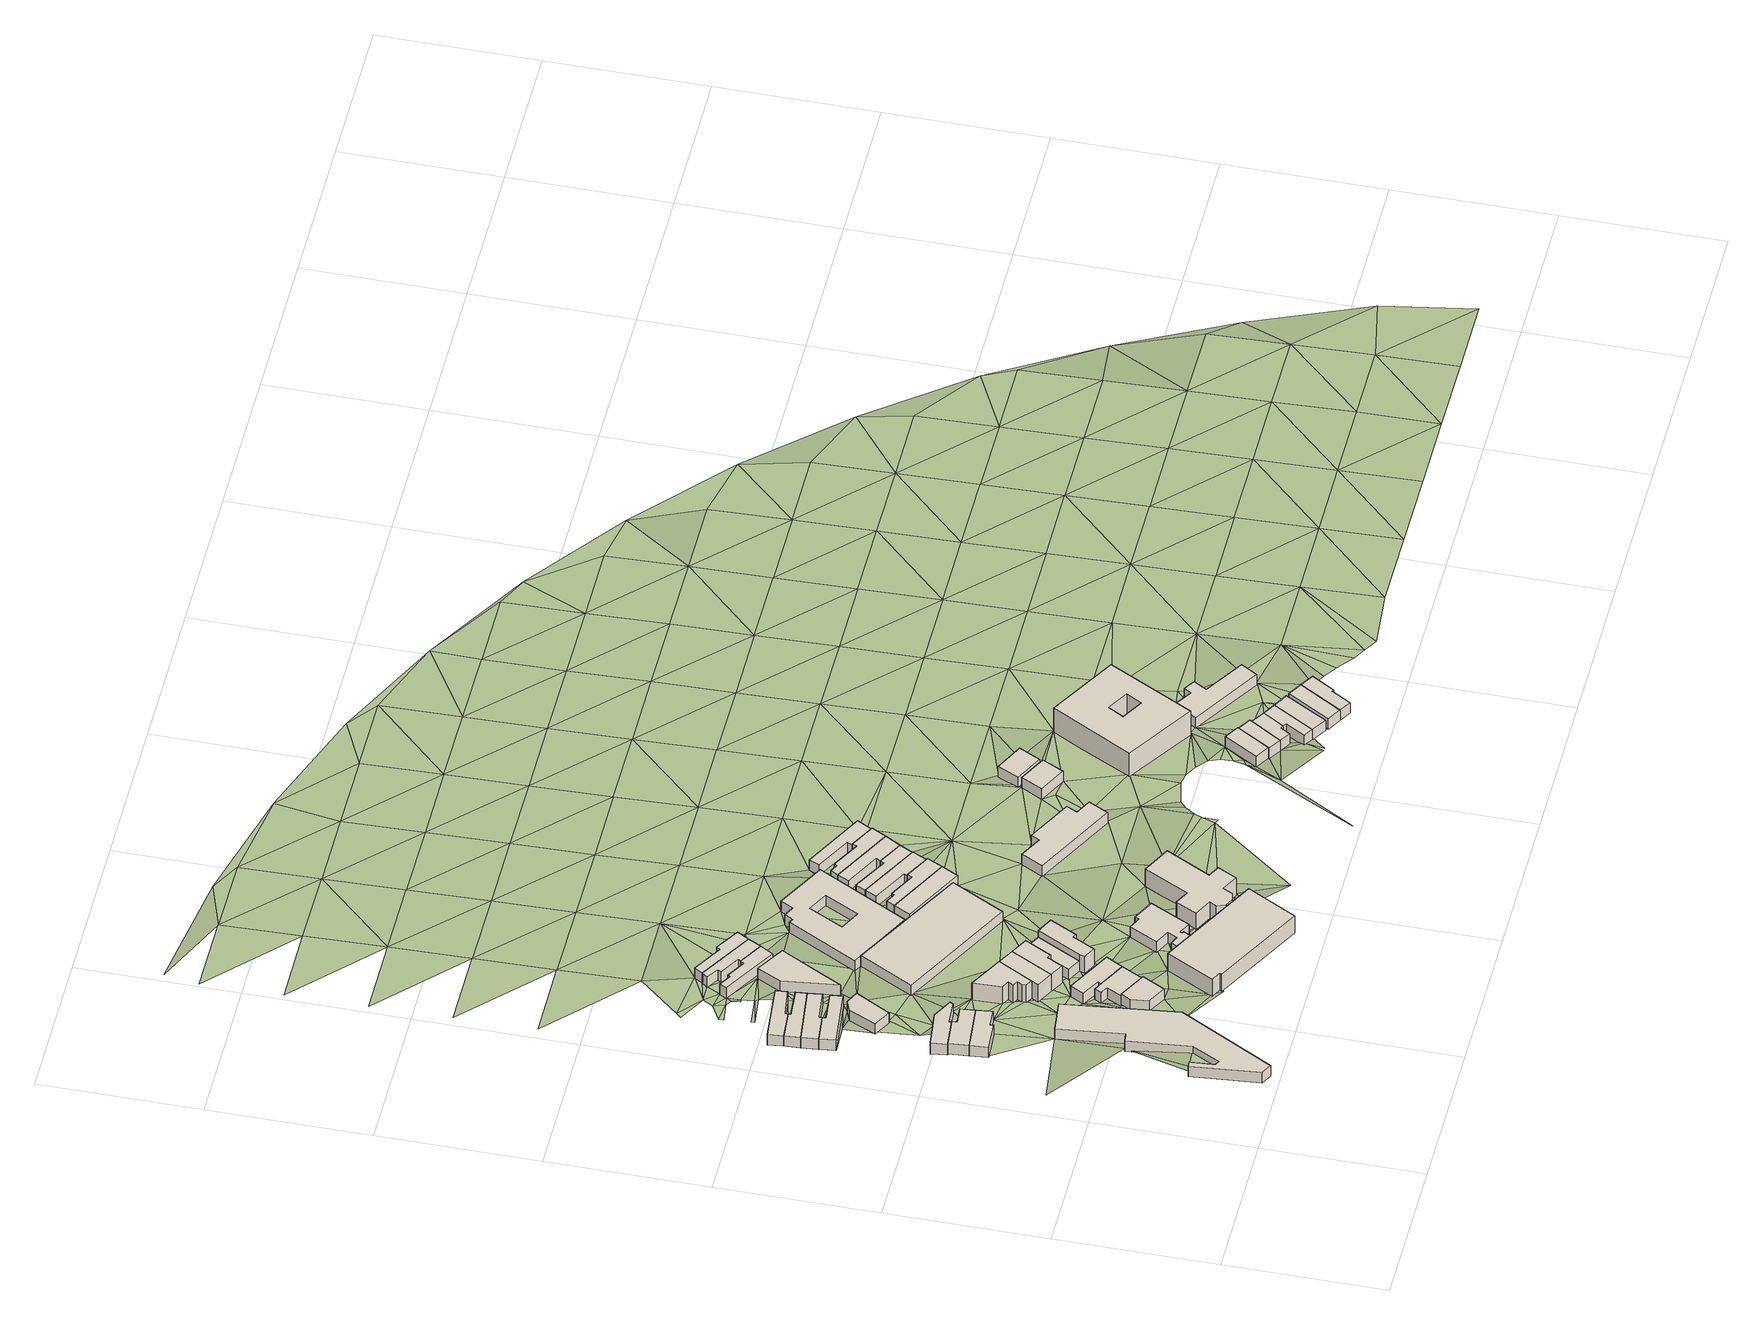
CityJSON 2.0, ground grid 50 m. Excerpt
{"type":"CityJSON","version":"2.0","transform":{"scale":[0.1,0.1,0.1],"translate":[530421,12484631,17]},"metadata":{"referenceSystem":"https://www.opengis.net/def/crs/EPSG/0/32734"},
"CityObjects":{
"building1":{"type":"Building","attributes":{"address":"Durham Avenue Cape Town","building":"retail","building:levels":"1","building_height":4.1,"plus_code":"4FRW3F86+V5J","ground_height":20.53,"roof_height":24.63},"geometry":[{"type":"Solid","lod":"1","boundaries":[[[[0,1,2,3]],[[1,4,5,2]],[[4,6,7,5]],[[6,8,9,7]],[[8,10,11,9]],[[10,12,13,11]],[[12,14,15,13]],[[14,16,17,15]],[[16,18,19,17]],[[18,20,21,19]],[[20,22,23,21]],[[22,0,3,23]],[[3,2,5,7,9,11,13,15,17,19,21,23]],[[22,20,18,16,14,12,10,8,6,4,1,0]]]]}]},
"building2":{"type":"Building","attributes":{"address":"89 Durham Avenue Salt River Cape Town","building":"house","building:levels":"1","building_height":4.1,"plus_code":"4FRW3F96+343","ground_height":19.37,"roof_height":23.47},"geometry":[{"type":"Solid","lod":"1","boundaries":[[[[24,25,26,27]],[[25,28,29,26]],[[28,30,31,29]],[[30,32,33,31]],[[32,34,35,33]],[[34,24,27,35]],[[27,26,29,31,33,35]],[[34,32,30,28,25,24]]]]}]},
"building3":{"type":"Building","attributes":{"address":"87 Durham Avenue Salt River Cape Town","building":"house","building:levels":"1","building_height":4.1,"plus_code":"4FRW3F96+34F","ground_height":19.37,"roof_height":23.47},"geometry":[{"type":"Solid","lod":"1","boundaries":[[[[25,24,27,26]],[[24,36,37,27]],[[36,38,39,37]],[[38,40,41,39]],[[40,42,43,41]],[[42,25,26,43]],[[26,27,37,39,41,43]],[[42,40,38,36,24,25]]]]}]},
"building4":{"type":"Building","attributes":{"address":"85 Durham Avenue Salt River Cape Town","building":"house","building:levels":"1","building_height":4.1,"plus_code":"4FRW3F96+443","ground_height":19.05,"roof_height":23.15},"geometry":[{"type":"Solid","lod":"1","boundaries":[[[[44,45,46,47]],[[45,48,49,46]],[[48,50,51,49]],[[50,52,53,51]],[[52,54,55,53]],[[54,56,57,55]],[[56,58,59,57]],[[58,44,47,59]],[[47,46,49,51,53,55,57,59]],[[58,56,54,52,50,48,45,44]]]]}]},
"building5":{"type":"Building","attributes":{"address":"Salt River Cape Town","building":"house","building:levels":"1","building_height":4.1,"plus_code":"4FRW3F96+647","ground_height":17.66,"roof_height":21.76},"geometry":[{"type":"Solid","lod":"1","boundaries":[[[[60,61,62,63]],[[61,64,65,62]],[[64,66,67,65]],[[66,68,69,67]],[[68,70,71,69]],[[70,60,63,71]],[[63,62,65,67,69,71]],[[70,68,66,64,61,60]]]]}]},
"building6":{"type":"Building","attributes":{"address":"Salt River Cape Town","building":"house","building:levels":"1","building_height":4.1,"plus_code":"4FRW3F96+64J","ground_height":17.66,"roof_height":21.76},"geometry":[{"type":"Solid","lod":"1","boundaries":[[[[72,60,63,73]],[[60,70,71,63]],[[70,74,75,71]],[[74,76,77,75]],[[76,78,79,77]],[[78,72,73,79]],[[73,63,71,75,77,79]],[[78,76,74,70,60,72]]]]}]},
"building7":{"type":"Building","attributes":{"address":"82 Coleridge Road Salt River Cape Town","building":"house","building:levels":"1","building_height":4.1,"plus_code":"4FRW3F86+W63","ground_height":21.43,"roof_height":25.53},"geometry":[{"type":"Solid","lod":"1","boundaries":[[[[80,81,82,83]],[[81,84,85,82]],[[84,86,87,85]],[[86,88,89,87]],[[88,80,83,89]],[[83,82,85,87,89]],[[88,86,84,81,80]]]]}]},
"building8":{"type":"Building","attributes":{"address":"65 Durham Avenue Salt River Cape Town","building":"house","building:levels":"1","building_height":4.1,"plus_code":"4FRW3F96+742","ground_height":17.66,"roof_height":21.76},"geometry":[{"type":"Solid","lod":"1","boundaries":[[[[90,72,73,91]],[[72,78,79,73]],[[78,92,93,79]],[[92,94,95,93]],[[94,96,97,95]],[[96,90,91,97]],[[91,73,79,93,95,97]],[[96,94,92,78,72,90]]]]}]},
"building9":{"type":"Building","attributes":{"building":"yes","building:levels":"1","building_height":4.1,"plus_code":"4FRW3F96+54P","ground_height":18.24,"roof_height":22.34},"geometry":[{"type":"Solid","lod":"1","boundaries":[[[[98,99,100,101]],[[99,102,103,100]],[[102,104,105,103]],[[104,106,107,105]],[[106,98,101,107]],[[101,100,103,105,107]],[[106,104,102,99,98]]]]}]},
"building10":{"type":"Building","attributes":{"address":"63 Durham Avenue Salt River Cape Town","building":"house","building:levels":"1","building_height":4.1,"plus_code":"4FRW3F96+74C","ground_height":17.66,"roof_height":21.76},"geometry":[{"type":"Solid","lod":"1","boundaries":[[[[108,90,91,109]],[[90,96,97,91]],[[96,110,111,97]],[[110,112,113,111]],[[112,114,115,113]],[[114,108,109,115]],[[109,91,97,111,113,115]],[[114,112,110,96,90,108]]]]}]},
"building11":{"type":"Building","attributes":{"address":"80 Coleridge Road Salt River Cape Town","building":"house","building:levels":"1","building_height":4.1,"plus_code":"4FRW3F86+W6G","ground_height":20.61,"roof_height":24.71},"geometry":[{"type":"Solid","lod":"1","boundaries":[[[[116,117,118,119]],[[117,120,121,118]],[[120,122,123,121]],[[122,124,125,123]],[[124,126,127,125]],[[126,128,129,127]],[[128,116,119,129]],[[119,118,121,123,125,127,129]],[[128,126,124,122,120,117,116]]]]}]},
"building12":{"type":"Building","attributes":{"address":"78 Coleridge Road Salt River Cape Town","building":"house","building:levels":"1","building_height":4.1,"plus_code":"4FRW3F86+X65","ground_height":20.61,"roof_height":24.71},"geometry":[{"type":"Solid","lod":"1","boundaries":[[[[117,130,131,118]],[[130,132,133,131]],[[132,134,135,133]],[[134,136,137,135]],[[136,120,121,137]],[[120,117,118,121]],[[118,131,133,135,137,121]],[[120,136,134,132,130,117]]]]}]},
"building13":{"type":"Building","attributes":{"address":"1 Swift Street Salt River Cape Town","building":"house","building:levels":"2","building_height":6.9,"plus_code":"4FRW3F96+362","ground_height":19.73,"roof_height":26.63},"geometry":[{"type":"Solid","lod":"1","boundaries":[[[[138,139,140,141]],[[139,142,143,140]],[[142,144,145,143]],[[144,146,147,145]],[[146,148,149,147]],[[148,150,151,149]],[[150,152,153,151]],[[152,154,155,153]],[[154,138,141,155]],[[141,140,143,145,147,149,151,153,155]],[[154,152,150,148,146,144,142,139,138]]]]}]},
"building14":{"type":"Building","attributes":{"address":"3 Swift Street Salt River Cape Town","building":"house","building:levels":"2","building_height":6.9,"plus_code":"4FRW3F96+26P","ground_height":19.73,"roof_height":26.63},"geometry":[{"type":"Solid","lod":"1","boundaries":[[[[156,138,141,157]],[[138,154,155,141]],[[154,158,159,155]],[[158,160,161,159]],[[160,156,157,161]],[[157,141,155,159,161]],[[160,158,154,138,156]]]]}]},
"building15":{"type":"Building","attributes":{"address":"5 Swift Street Salt River Cape Town","building":"house","building:levels":"2","building_height":6.9,"plus_code":"4FRW3F96+27C","ground_height":19.73,"roof_height":26.63},"geometry":[{"type":"Solid","lod":"1","boundaries":[[[[162,156,157,163]],[[156,160,161,157]],[[160,164,165,161]],[[164,166,167,165]],[[166,168,169,167]],[[168,162,163,169]],[[163,157,161,165,167,169]],[[168,166,164,160,156,162]]]]}]},
"building16":{"type":"Building","attributes":{"address":"86 Cecil Road Salt River Cape Town","building":"industrial","building:levels":"2","building_height":6.9,"plus_code":"4FRW3F86+R8G","ground_height":21.35,"roof_height":28.25},"geometry":[{"type":"Solid","lod":"1","boundaries":[[[[170,171,172,173]],[[171,174,175,172]],[[174,176,177,175]],[[176,178,179,177]],[[178,180,181,179]],[[180,170,173,181]],[[173,172,175,177,179,181]],[[180,178,176,174,171,170]]]]}]},
"building17":{"type":"Building","attributes":{"address":"7 Swift Street Salt River Cape Town","building":"house","building:levels":"1","building_height":4.1,"plus_code":"4FRW3F96+278","ground_height":19.73,"roof_height":23.83},"geometry":[{"type":"Solid","lod":"1","boundaries":[[[[182,162,183,184]],[[162,168,185,183]],[[168,186,187,185]],[[186,188,189,187]],[[188,190,191,189]],[[190,182,184,191]],[[184,183,185,187,189,191]],[[190,188,186,168,162,182]]]]}]},
"building18":{"type":"Building","attributes":{"address":"80 Burns Road Salt River Cape Town","building":"house","building:levels":"1","building_height":4.1,"plus_code":"4FRW3F96+65W","ground_height":17.53,"roof_height":21.63},"geometry":[{"type":"Solid","lod":"1","boundaries":[[[[192,193,194,195]],[[193,196,197,194]],[[196,198,199,197]],[[198,192,195,199]],[[195,194,197,199]],[[198,196,193,192]]]]}]},
"building19":{"type":"Building","attributes":{"address":"78 Burns Road Salt River Cape Town","building":"house","building:levels":"1","building_height":4.1,"plus_code":"4FRW3F96+859","ground_height":17.44,"roof_height":21.54},"geometry":[{"type":"Solid","lod":"1","boundaries":[[[[200,201,202,203]],[[201,204,205,202]],[[204,206,207,205]],[[206,208,209,207]],[[208,210,211,209]],[[210,212,213,211]],[[212,214,215,213]],[[214,200,203,215]],[[203,202,205,207,209,211,213,215]],[[214,212,210,208,206,204,201,200]]]]}]},
"building20":{"type":"Building","attributes":{"address":"9 Swift Street Salt River Cape Town","building":"house","building:levels":"2","building_height":6.9,"plus_code":"4FRW3F96+275","ground_height":19.45,"roof_height":26.35},"geometry":[{"type":"Solid","lod":"1","boundaries":[[[[216,217,218,219]],[[217,220,221,218]],[[220,222,223,221]],[[222,224,225,223]],[[224,226,227,225]],[[226,228,229,227]],[[228,216,219,229]],[[219,218,221,223,225,227,229]],[[228,226,224,222,220,217,216]]]]}]},
"building21":{"type":"Building","attributes":{"address":"76 Burns Road Salt River Cape Town","building":"house","building:levels":"1","building_height":4.1,"plus_code":"4FRW3F96+85Q","ground_height":17.44,"roof_height":21.54},"geometry":[{"type":"Solid","lod":"1","boundaries":[[[[214,230,231,215]],[[230,232,233,231]],[[232,234,235,233]],[[234,236,237,235]],[[236,238,239,237]],[[238,240,241,239]],[[240,200,203,241]],[[200,214,215,203]],[[215,231,233,235,237,239,241,203]],[[200,240,238,236,234,232,230,214]]]]}]},
"building22":{"type":"Building","attributes":{"address":"63 Coleridge Road Salt River Cape Town","building":"house","building:levels":"1","residential":"clergy_house","building_height":4.1,"plus_code":"4FRW3F86+V8X","ground_height":20.44,"roof_height":24.54},"geometry":[{"type":"Solid","lod":"1","boundaries":[[[[242,243,244,245]],[[243,246,247,244]],[[246,248,249,247]],[[248,250,251,249]],[[250,252,253,251]],[[252,254,255,253]],[[254,256,257,255]],[[256,258,259,257]],[[258,260,261,259]],[[260,262,263,261]],[[262,264,265,263]],[[264,266,267,265]],[[266,268,269,267]],[[268,242,245,269]],[[245,244,247,249,251,253,255,257,259,261,263,265,267,269]],[[268,266,264,262,260,258,256,254,252,250,248,246,243,242]]]]}]},
"building23":{"type":"Building","attributes":{"address":"74 Burns Road Salt River Cape Town","building":"house","building:levels":"1","building_height":4.1,"plus_code":"4FRW3F96+86V","ground_height":17.44,"roof_height":21.54},"geometry":[{"type":"Solid","lod":"1","boundaries":[[[[230,270,271,231]],[[270,272,273,271]],[[272,274,275,273]],[[274,276,277,275]],[[276,232,233,277]],[[232,230,231,233]],[[231,271,273,275,277,233]],[[232,276,274,272,270,230]]]]}]},
"building24":{"type":"Building","attributes":{"address":"4 Swift Street Salt River Cape Town","building":"retail","building:levels":"1","building_height":4.1,"plus_code":"4FRW3F96+47P","ground_height":18.24,"roof_height":22.34},"geometry":[{"type":"Solid","lod":"1","boundaries":[[[[278,279,280,281]],[[279,282,283,280]],[[282,284,285,283]],[[284,278,281,285]],[[281,280,283,285]],[[284,282,279,278]]]]}]},
"building25":{"type":"Building","attributes":{"address":"City Mission 73 Burns Road Salt River Cape Town","building":"yes","building:levels":"1","amenity":"social_facility","social_facility":"outreach","operator":"City Mission","building_height":4.1,"plus_code":"4FRW3F96+67V","ground_height":17.44,"roof_height":21.54},"geometry":[{"type":"Solid","lod":"1","boundaries":[[[[286,287,288,289]],[[287,290,291,288]],[[290,292,293,291]],[[292,294,295,293]],[[294,296,297,295]],[[296,298,299,297]],[[298,300,301,299]],[[300,286,289,301]],[[302,303,304,305]],[[303,306,307,304]],[[306,308,309,307]],[[308,302,305,309]],[[289,288,291,293,295,297,299,301],[305,304,307,309]],[[300,298,296,294,292,290,287,286],[308,306,303,302]]]]}]},
"building26":{"type":"Building","attributes":{"address":"St. Francis Catholic Church Coleridge Road Salt River","building":"church","building:levels":"2","amenity":"place_of_worship","building_height":6.9,"plus_code":"4FRW3F86+VCM","ground_height":19.84,"roof_height":26.74},"geometry":[{"type":"Solid","lod":"1","boundaries":[[[[310,311,312,313]],[[311,314,315,312]],[[314,316,317,315]],[[316,318,319,317]],[[318,320,321,319]],[[320,322,323,321]],[[322,324,325,323]],[[324,326,327,325]],[[326,328,329,327]],[[328,330,331,329]],[[330,332,333,331]],[[332,334,335,333]],[[334,336,337,335]],[[336,310,313,337]],[[313,312,315,317,319,321,323,325,327,329,331,333,335,337]],[[336,334,332,330,328,326,324,322,320,318,316,314,311,310]]]]}]},
"building27":{"type":"Building","attributes":{"address":"74 Coleridge Road Salt River Cape Town","building":"house","building:levels":"1","building_height":4.1,"plus_code":"4FRW3F96+592","ground_height":18.84,"roof_height":22.94},"geometry":[{"type":"Solid","lod":"1","boundaries":[[[[338,339,340,341]],[[339,342,343,340]],[[342,344,345,343]],[[344,338,341,345]],[[341,340,343,345]],[[344,342,339,338]]]]}]},
"building28":{"type":"Building","attributes":{"address":"72 Coleridge Road Salt River Cape Town","building":"house","building:levels":"1","building_height":4.1,"plus_code":"4FRW3F96+598","ground_height":18.84,"roof_height":22.94},"geometry":[{"type":"Solid","lod":"1","boundaries":[[[[346,347,348,349]],[[347,350,351,348]],[[350,352,353,351]],[[352,354,355,353]],[[354,339,340,355]],[[339,338,341,340]],[[338,356,357,341]],[[356,346,349,357]],[[349,348,351,353,355,340,341,357]],[[356,338,339,354,352,350,347,346]]]]}]},
"building29":{"type":"Building","attributes":{"address":"70 Coleridge Road Salt River Cape Town","building":"house","building:levels":"1","building_height":4.1,"plus_code":"4FRW3F96+59W","ground_height":18.11,"roof_height":22.21},"geometry":[{"type":"Solid","lod":"1","boundaries":[[[[358,359,360,361]],[[359,362,363,360]],[[362,364,365,363]],[[364,366,367,365]],[[366,368,369,367]],[[368,358,361,369]],[[361,360,363,365,367,369]],[[368,366,364,362,359,358]]]]}]},
"building30":{"type":"Building","attributes":{"address":"68 Coleridge Road Salt River Cape Town","building":"house","building:levels":"1","building_height":4.1,"plus_code":"4FRW3F96+6C2","ground_height":17.85,"roof_height":21.95},"geometry":[{"type":"Solid","lod":"1","boundaries":[[[[370,371,372,373]],[[371,374,375,372]],[[374,376,377,375]],[[376,378,379,377]],[[378,380,381,379]],[[380,370,373,381]],[[373,372,375,377,379,381]],[[380,378,376,374,371,370]]]]}]},
"building31":{"type":"Building","attributes":{"address":"66 Coleridge Road Salt River Cape Town","building":"house","building:levels":"1","building_height":4.1,"plus_code":"4FRW3F96+6CC","ground_height":17.85,"roof_height":21.95},"geometry":[{"type":"Solid","lod":"1","boundaries":[[[[382,383,384,385]],[[383,386,387,384]],[[386,388,389,387]],[[388,370,373,389]],[[370,380,381,373]],[[380,382,385,381]],[[385,384,387,389,373,381]],[[380,370,388,386,383,382]]]]}]},
"building32":{"type":"Building","attributes":{"address":"64 Coleridge Road Salt River Cape Town","building":"house","building:levels":"1","building_height":4.1,"plus_code":"4FRW3F96+6CM","ground_height":17.85,"roof_height":21.95},"geometry":[{"type":"Solid","lod":"1","boundaries":[[[[390,391,392,393]],[[391,394,395,392]],[[394,396,397,395]],[[396,398,399,397]],[[398,383,384,399]],[[383,382,385,384]],[[382,400,401,385]],[[400,390,393,401]],[[393,392,395,397,399,384,385,401]],[[400,382,383,398,396,394,391,390]]]]}]},
"building33":{"type":"Building","attributes":{"building":"school","building:levels":"1","building_height":4.1,"plus_code":"4FRW3F96+2FQ","ground_height":18.79,"roof_height":22.89},"geometry":[{"type":"Solid","lod":"1","boundaries":[[[[402,403,404,405]],[[403,406,407,404]],[[406,408,409,407]],[[408,410,411,409]],[[410,412,413,411]],[[412,414,415,413]],[[414,416,417,415]],[[416,402,405,417]],[[405,404,407,409,411,413,415,417]],[[416,414,412,410,408,406,403,402]]]]}]},
"building34":{"type":"Building","attributes":{"address":"62 Coleridge Road Salt River Cape Town","building":"house","building:levels":"1","building_height":4.1,"plus_code":"4FRW3F96+7C7","ground_height":17.27,"roof_height":21.37},"geometry":[{"type":"Solid","lod":"1","boundaries":[[[[418,419,420,421]],[[419,422,423,420]],[[422,424,425,423]],[[424,426,427,425]],[[426,428,429,427]],[[428,418,421,429]],[[421,420,423,425,427,429]],[[428,426,424,422,419,418]]]]}]},
"building35":{"type":"Building","attributes":{"building":"school","building:levels":"1","building_height":4.1,"plus_code":"4FRW3F96+3HH","ground_height":18.79,"roof_height":22.89},"geometry":[{"type":"Solid","lod":"1","boundaries":[[[[430,431,432,433]],[[431,434,435,432]],[[434,436,437,435]],[[436,430,433,437]],[[433,432,435,437]],[[436,434,431,430]]]]}]},
"building36":{"type":"Building","attributes":{"building":"school","building:levels":"1","building_height":4.1,"plus_code":"4FRW3F96+3JR","ground_height":17.69,"roof_height":21.79},"geometry":[{"type":"Solid","lod":"1","boundaries":[[[[438,439,440,441]],[[439,442,443,440]],[[442,444,445,443]],[[444,438,441,445]],[[441,440,443,445]],[[444,442,439,438]]]]}]},
"building37":{"type":"Building","attributes":{"address":"Swift Street Salt River Cape Town","building":"house","building:levels":"1","building_height":4.1,"plus_code":"4FRW3F86+VMH","ground_height":19.76,"roof_height":23.86},"geometry":[{"type":"Solid","lod":"1","boundaries":[[[[446,447,448,449]],[[447,450,451,448]],[[450,452,453,451]],[[452,446,449,453]],[[449,448,451,453]],[[452,450,447,446]]]]}]},
"building38":{"type":"Building","attributes":{"address":"Swift Street Salt River Cape Town","building":"house","building:levels":"1","building_height":4.1,"plus_code":"4FRW3F86+VP2","ground_height":19.4,"roof_height":23.5},"geometry":[{"type":"Solid","lod":"1","boundaries":[[[[454,455,456,457]],[[455,458,459,456]],[[458,460,461,459]],[[460,462,463,461]],[[462,454,457,463]],[[457,456,459,461,463]],[[462,460,458,455,454]]]]}]},
"building39":{"type":"Building","attributes":{"address":"Swift Street Salt River Cape Town","building":"house","building:levels":"1","building_height":4.1,"plus_code":"4FRW3F86+VP4","ground_height":19.4,"roof_height":23.5},"geometry":[{"type":"Solid","lod":"1","boundaries":[[[[464,460,461,465]],[[460,458,459,461]],[[458,466,467,459]],[[466,468,469,467]],[[468,470,471,469]],[[470,464,465,471]],[[465,461,459,467,469,471]],[[470,468,466,458,460,464]]]]}]},
"building40":{"type":"Building","attributes":{"address":"Swift Street Salt River Cape Town","building":"house","building:levels":"1","building_height":4.1,"plus_code":"4FRW3F86+RPG","ground_height":19.4,"roof_height":23.5},"geometry":[{"type":"Solid","lod":"1","boundaries":[[[[472,464,465,473]],[[464,470,471,465]],[[470,474,475,471]],[[474,476,477,475]],[[476,478,479,477]],[[478,472,473,479]],[[473,465,471,475,477,479]],[[478,476,474,470,464,472]]]]}]},
"building41":{"type":"Building","attributes":{"address":"Swift Street Salt River Cape Town","building":"house","building:levels":"1","building_height":4.1,"plus_code":"4FRW3F86+RQC","ground_height":19.4,"roof_height":23.5},"geometry":[{"type":"Solid","lod":"1","boundaries":[[[[472,478,479,473]],[[478,480,481,479]],[[480,482,483,481]],[[482,472,473,483]],[[473,479,481,483]],[[482,480,478,472]]]]}]},
"building42":{"type":"Building","attributes":{"address":"Swift Studio 97 Cecil Road Salt River 7925 Cape Town","building":"apartments","building:levels":"3","building:flats":"2","building_height":9.7,"plus_code":"4FRW3F96+2M3","ground_height":18.01,"roof_height":27.71},"geometry":[{"type":"Solid","lod":"1","boundaries":[[[[484,485,486,487]],[[485,488,489,486]],[[488,490,491,489]],[[490,484,487,491]],[[492,493,494,495]],[[493,496,497,494]],[[496,498,499,497]],[[498,492,495,499]],[[487,486,489,491],[495,494,497,499]],[[490,488,485,484],[498,496,493,492]]]]}]},
"building43":{"type":"Building","attributes":{"address":"Swift Street Salt River Cape Town","building":"house","building:levels":"1","building_height":4.1,"plus_code":"4FRW3F86+RQ8","ground_height":19.4,"roof_height":23.5},"geometry":[{"type":"Solid","lod":"1","boundaries":[[[[500,501,502,503]],[[501,504,505,502]],[[504,506,507,505]],[[506,500,503,507]],[[503,502,505,507]],[[506,504,501,500]]]]}]},
"building44":{"type":"Building","attributes":{"address":"Swift Street Salt River Cape Town","building":"house","building:levels":"1","building_height":4.1,"plus_code":"4FRW3F86+RR6","ground_height":19.4,"roof_height":23.5},"geometry":[{"type":"Solid","lod":"1","boundaries":[[[[508,500,503,509]],[[500,506,507,503]],[[506,510,511,507]],[[510,512,513,511]],[[512,514,515,513]],[[514,508,509,515]],[[509,503,507,511,513,515]],[[514,512,510,506,500,508]]]]}]},
"building45":{"type":"Building","attributes":{"building":"school","building:levels":"1","building_height":4.1,"plus_code":"4FRW3F86+WQ8","ground_height":18.69,"roof_height":22.79},"geometry":[{"type":"Solid","lod":"1","boundaries":[[[[516,517,518,519]],[[517,520,521,518]],[[520,522,523,521]],[[522,524,525,523]],[[524,526,527,525]],[[526,528,529,527]],[[528,530,531,529]],[[530,516,519,531]],[[519,518,521,523,525,527,529,531]],[[530,528,526,524,522,520,517,516]]]]}]},
"terrain1":{"type":"TINRelief","geometry":[{"type":"CompositeSurface","lod":"1","boundaries":[[[532,533,534]],[[532,535,533]],[[533,536,537]],[[536,533,535]],[[538,536,1]],[[539,1,536]],[[1,540,541]],[[542,540,1]],[[543,540,542]],[[542,1,0]],[[544,545,54]],[[84,81,546]],[[547,548,549]],[[546,81,0]],[[547,549,550]],[[84,546,86]],[[544,551,552]],[[553,554,552]],[[54,555,544]],[[86,546,556]],[[556,546,557]],[[558,550,549]],[[553,559,554]],[[551,544,555]],[[134,0,81]],[[61,559,560]],[[81,80,124]],[[542,0,561]],[[542,562,563]],[[124,134,81]],[[563,564,549]],[[132,0,134]],[[126,124,80]],[[557,565,556]],[[562,542,566]],[[553,102,559]],[[542,561,566]],[[122,134,124]],[[561,0,567]],[[558,549,564]],[[567,0,132]],[[86,556,568]],[[556,565,569]],[[564,563,562]],[[570,571,572]],[[572,573,570]],[[564,574,558]],[[134,122,136]],[[54,574,575]],[[575,555,54]],[[555,576,551]],[[88,86,568]],[[559,102,560]],[[561,577,566]],[[567,154,561]],[[566,578,562]],[[120,136,122]],[[148,566,577]],[[579,580,581]],[[582,583,581]],[[584,567,132]],[[568,556,171]],[[573,572,585]],[[564,575,574]],[[586,587,588]],[[575,576,555]],[[576,560,102]],[[589,590,591]],[[171,88,568]],[[592,584,132]],[[581,580,582]],[[132,593,592]],[[594,591,590]],[[132,595,593]],[[588,587,596]],[[597,560,576]],[[572,560,597]],[[88,171,117]],[[598,599,600]],[[597,585,572]],[[130,595,132]],[[601,585,597]],[[575,564,602]],[[601,603,580]],[[594,590,604]],[[603,582,580]],[[605,606,607]],[[606,604,590]],[[603,608,582]],[[601,597,603]],[[602,564,138]],[[592,593,609]],[[610,593,595]],[[605,604,606]],[[608,603,596]],[[594,611,599]],[[594,604,611]],[[612,592,613]],[[610,595,614]],[[614,595,130]],[[609,613,592]],[[575,278,576]],[[597,576,615]],[[616,117,171]],[[617,600,599]],[[196,588,596]],[[196,605,588]],[[130,618,614]],[[130,117,616]],[[604,605,196]],[[599,611,619]],[[596,603,196]],[[620,171,621]],[[156,602,138]],[[622,621,171]],[[620,616,171]],[[599,619,623]],[[611,624,625]],[[278,615,576]],[[600,617,626]],[[627,619,611]],[[627,611,625]],[[617,599,623]],[[602,156,162]],[[250,618,130]],[[628,629,626]],[[627,630,619]],[[212,604,196]],[[615,631,597]],[[618,632,633]],[[616,250,130]],[[627,625,634]],[[620,635,616]],[[620,636,635]],[[575,602,637]],[[625,638,634]],[[618,250,632]],[[639,627,634]],[[170,622,171]],[[640,641,642]],[[622,643,641]],[[212,196,631]],[[641,643,642]],[[643,622,644]],[[162,637,602]],[[645,628,646]],[[647,644,622]],[[274,272,617]],[[615,278,648]],[[649,643,644]],[[631,214,212]],[[250,650,632]],[[622,651,647]],[[637,162,182]],[[228,632,650]],[[248,246,250]],[[615,296,631]],[[622,170,651]],[[649,644,652]],[[653,643,649]],[[654,626,617]],[[246,650,250]],[[182,228,637]],[[644,647,655]],[[296,214,631]],[[649,652,653]],[[628,626,654]],[[648,278,342]],[[654,617,272]],[[646,656,657]],[[650,246,653]],[[214,296,230]],[[170,658,651]],[[650,659,228]],[[170,660,658]],[[653,652,661]],[[230,662,270]],[[637,228,659]],[[662,230,296]],[[342,278,663]],[[272,270,654]],[[664,660,170]],[[660,664,665]],[[342,339,648]],[[653,310,650]],[[628,666,646]],[[292,662,296]],[[296,667,292]],[[668,669,670]],[[654,270,662]],[[661,310,653]],[[656,671,672]],[[664,170,673]],[[354,648,339]],[[354,362,648]],[[287,662,292]],[[628,654,666]],[[659,650,674]],[[637,659,344]],[[664,673,675]],[[362,359,648]],[[668,670,676]],[[292,290,287]],[[354,352,350]],[[354,350,362]],[[650,310,677]],[[656,646,678]],[[637,344,663]],[[675,679,680]],[[344,342,663]],[[671,681,682]],[[359,683,648]],[[677,674,650]],[[662,684,654]],[[684,662,287]],[[350,685,362]],[[679,686,680]],[[646,666,678]],[[350,347,346]],[[659,687,344]],[[350,346,685]],[[687,659,674]],[[310,686,677]],[[359,688,683]],[[673,689,675]],[[688,690,683]],[[690,688,691]],[[671,656,692]],[[666,654,693]],[[689,679,675]],[[287,683,684]],[[694,695,681]],[[683,690,696]],[[697,656,678]],[[698,691,688]],[[683,696,699]],[[679,689,686]],[[654,684,693]],[[690,691,700]],[[683,699,701]],[[701,699,702]],[[338,344,703]],[[681,671,692]],[[701,704,683]],[[656,697,692]],[[703,344,687]],[[704,424,683]],[[684,683,424]],[[705,674,677]],[[356,338,703]],[[666,706,678]],[[707,704,701]],[[686,708,677]],[[687,709,710]],[[711,356,703]],[[701,391,390]],[[706,666,693]],[[687,710,703]],[[390,707,701]],[[712,686,689]],[[380,711,703]],[[713,686,712]],[[697,678,714]],[[380,703,382]],[[686,713,708]],[[715,684,424]],[[716,694,681]],[[681,692,716]],[[677,708,705]],[[684,715,693]],[[689,717,712]],[[714,678,706]],[[382,703,718]],[[718,400,382]],[[424,719,715]],[[703,710,431]],[[697,720,692]],[[400,718,719]],[[710,402,434]],[[414,402,416]],[[708,713,721]],[[705,708,414]],[[706,693,722]],[[720,697,714]],[[723,708,721]],[[431,710,434]],[[402,414,724]],[[715,722,693]],[[725,726,727]],[[703,728,718]],[[716,692,729]],[[708,723,730]],[[724,434,402]],[[414,708,731]],[[732,703,431]],[[706,733,714]],[[719,718,728]],[[716,734,694]],[[414,436,724]],[[720,729,692]],[[730,731,708]],[[434,724,436]],[[731,436,414]],[[733,706,722]],[[728,703,732]],[[735,715,719]],[[725,452,726]],[[736,731,730]],[[725,446,452]],[[732,431,737]],[[720,714,738]],[[431,430,737]],[[716,729,734]],[[737,739,732]],[[446,725,740]],[[726,452,741]],[[742,740,725]],[[735,722,715]],[[738,714,733]],[[743,726,741]],[[735,719,728]],[[430,744,737]],[[741,452,450]],[[741,450,743]],[[745,731,736]],[[746,743,450]],[[747,746,450]],[[736,748,745]],[[720,749,729]],[[740,742,750]],[[436,731,751]],[[748,747,745]],[[751,430,436]],[[740,750,752]],[[750,753,754]],[[749,720,738]],[[450,745,747]],[[732,739,755]],[[430,751,744]],[[474,752,750]],[[733,722,756]],[[470,757,752]],[[752,474,470]],[[722,735,758]],[[744,751,444]],[[444,755,739]],[[450,447,759]],[[732,760,728]],[[761,734,729]],[[745,450,759]],[[447,462,759]],[[738,733,756]],[[464,462,762]],[[749,761,729]],[[722,758,756]],[[763,501,764]],[[765,766,767]],[[751,755,444]],[[760,732,755]],[[745,759,528]],[[768,462,464]],[[768,759,462]],[[735,728,769]],[[764,501,482]],[[766,770,767]],[[768,464,472]],[[738,771,749]],[[472,482,768]],[[758,735,769]],[[482,501,768]],[[528,490,745]],[[771,738,756]],[[769,728,760]],[[768,772,759]],[[761,773,734]],[[526,524,528]],[[768,501,772]],[[524,774,528]],[[500,772,501]],[[775,755,751]],[[774,490,528]],[[772,500,776]],[[761,749,777]],[[758,778,756]],[[774,524,522]],[[779,751,490]],[[771,780,749]],[[522,520,781]],[[755,775,760]],[[778,758,769]],[[775,751,779]],[[749,780,777]],[[776,782,772]],[[783,771,756]],[[784,782,776]],[[777,773,761]],[[781,772,782]],[[785,774,522]],[[782,784,786]],[[769,760,787]],[[778,783,756]],[[490,774,785]],[[785,522,781]],[[782,786,788]],[[787,760,775]],[[788,789,782]],[[790,780,771]],[[490,791,779]],[[769,792,778]],[[782,785,781]],[[771,783,790]],[[779,791,775]],[[792,769,787]],[[785,791,490]],[[777,780,793]],[[793,773,777]],[[783,778,794]],[[789,795,796]],[[780,790,797]],[[782,789,796]],[[787,775,798]],[[794,778,792]],[[796,785,782]],[[797,793,780]],[[775,791,798]],[[790,783,799]],[[796,795,800]],[[792,787,801]],[[799,783,794]],[[798,801,787]],[[802,791,785]],[[797,790,803]],[[785,796,804]],[[805,794,792]],[[803,790,799]],[[791,802,798]],[[805,792,801]],[[785,804,802]],[[806,793,797]],[[807,796,800]],[[803,806,797]],[[799,794,808]],[[801,798,809]],[[794,805,810]],[[807,804,796]],[[802,809,798]],[[800,811,807]],[[803,799,808]],[[793,806,812]],[[794,810,808]],[[812,806,803]],[[805,801,813]],[[814,802,804]],[[809,815,801]],[[814,804,807]],[[810,805,813]],[[803,816,812]],[[808,816,803]],[[813,801,815]],[[809,802,817]],[[802,814,818]],[[819,807,811]],[[810,820,808]],[[815,809,817]],[[820,810,813]],[[802,818,817]],[[811,821,819]],[[816,822,812]],[[816,808,822]],[[814,807,823]],[[824,808,820]],[[813,815,825]],[[818,814,823]],[[822,808,824]],[[817,826,815]],[[807,819,823]],[[820,813,825]],[[825,815,826]],[[818,827,817]],[[828,819,821]],[[827,818,823]],[[824,820,829]],[[829,822,824]],[[826,817,830]],[[825,831,820]],[[830,817,827]],[[820,831,829]],[[832,823,819]],[[833,819,828]],[[826,834,825]],[[823,832,827]],[[834,826,830]],[[819,833,832]],[[831,825,835]],[[830,827,836]],[[837,825,834]],[[829,831,835]],[[827,832,836]],[[825,837,835]],[[838,833,828]],[[834,830,839]],[[839,830,836]],[[838,828,840]],[[832,833,841]],[[834,842,837]],[[835,837,842]],[[832,841,836]],[[839,843,834]],[[841,833,838]],[[842,834,843]],[[836,844,839]],[[838,840,845]],[[846,836,841]],[[844,843,839]],[[846,844,836]],[[844,842,843]],[[847,841,838]],[[847,838,845]],[[848,846,841]],[[848,844,846]],[[841,847,848]]]}]}
},
"vertices":[
[347,666,81],[242,654,81],[242,654,122],[347,666,122],[266,449,81],[266,449,122],[235,446,81],[235,446,122],[257,250,81],[257,250,122],[211,163,81],[211,163,122],[197,170,81],[197,170,122],[191,246,81],[191,246,122],[172,245,81],[172,245,122],[193,30,81],[193,30,122],[226,13,81],[226,13,122],[390,311,81],[390,311,122],
[281,896,70],[132,882,70],[132,882,111],[281,896,111],[137,825,70],[137,825,111],[230,832,70],[230,832,111],[230,841,70],[230,841,111],[287,845,70],[287,845,111],
[276,942,70],[276,942,111],[221,937,70],[221,937,111],[220,953,70],[220,953,111],[126,944,70],[126,944,111],
[126,944,66],[220,953,66],[220,953,108],[126,944,108],[220,960,66],[220,960,108],[294,965,66],[294,965,108],[301,976,66],[301,976,108],[238,1009,66],[238,1009,108],[192,1003,66],[192,1003,108],[120,995,66],[120,995,108],
[82,1315,53],[88,1265,53],[88,1265,94],[82,1315,94],[273,1285,53],[273,1285,94],[269,1324,53],[269,1324,94],[173,1314,53],[173,1314,94],[172,1325,53],[172,1325,94],
[76,1367,53],[76,1367,94],[172,1333,53],[172,1333,94],[268,1344,53],[268,1344,94],[262,1389,53],[262,1389,94],
[416,497,90],[400,468,90],[400,468,131],[416,497,131],[406,412,90],[406,412,131],[464,380,90],[464,380,131],[502,451,90],[502,451,131],
[73,1416,53],[73,1416,94],[259,1423,53],[259,1423,94],[167,1416,53],[167,1416,94],[166,1424,53],[166,1424,94],
[228,1140,58],[288,1249,58],[288,1249,99],[228,1140,99],[248,1268,58],[248,1268,99],[213,1252,58],[213,1252,99],[174,1169,58],[174,1169,99],
[68,1464,53],[68,1464,94],[166,1433,53],[166,1433,94],[256,1445,53],[256,1445,94],[253,1482,53],[253,1482,94],
[502,451,82],[538,520,82],[538,520,123],[502,451,123],[454,565,82],[454,565,123],[429,577,82],[429,577,123],[418,556,82],[418,556,123],[441,543,82],[441,543,123],[416,497,82],[416,497,123],
[567,573,82],[567,573,123],[426,648,82],[426,648,123],[403,605,82],[403,605,123],[459,574,82],[459,574,123],
[463,867,73],[358,924,73],[358,924,142],[463,867,142],[361,834,73],[361,834,142],[383,823,73],[383,823,142],[373,805,73],[373,805,142],[390,797,73],[390,797,142],[383,783,73],[383,783,142],[383,769,73],[383,769,142],[403,758,73],[403,758,142],
[512,840,73],[512,840,142],[391,736,73],[391,736,142],[442,709,73],[442,709,142],
[565,811,73],[565,811,142],[483,686,73],[483,686,142],[509,734,73],[509,734,142],[520,728,73],[520,728,142],
[900,227,90],[584,396,90],[584,396,158],[900,227,158],[505,248,90],[505,248,158],[535,232,90],[535,232,158],[532,225,90],[532,225,158],[817,73,90],[817,73,158],
[615,785,73],[565,811,114],[615,785,114],[520,728,114],[528,723,73],[528,723,114],[501,670,73],[501,670,114],[543,648,73],[543,648,114],
[318,1303,51],[424,1498,51],[424,1498,92],[318,1303,92],[335,1552,51],[335,1552,92],[297,1476,51],[297,1476,92],
[356,1606,50],[348,1595,50],[348,1595,91],[356,1606,91],[289,1630,50],[289,1630,91],[285,1622,50],[285,1622,91],[248,1644,50],[248,1644,91],[236,1623,50],[236,1623,91],[405,1522,50],[405,1522,91],[429,1563,50],[429,1563,91],
[615,785,70],[543,648,70],[543,648,140],[615,785,140],[537,631,70],[537,631,140],[575,612,70],[575,612,140],[611,681,70],[611,681,140],[622,675,70],[622,675,140],[666,760,70],[666,760,140],
[450,1604,50],[450,1604,91],[283,1703,50],[283,1703,91],[269,1685,50],[269,1685,91],[305,1663,50],[305,1663,91],[298,1651,50],[298,1651,91],[360,1614,50],[360,1614,91],
[754,371,80],[817,496,80],[817,496,121],[754,371,121],[750,530,80],[750,530,121],[744,517,80],[744,517,121],[707,535,80],[707,535,121],[662,446,80],[662,446,121],[707,423,80],[707,423,121],[692,393,80],[692,393,121],[667,405,80],[667,405,121],[651,374,80],[651,374,121],[704,347,80],[704,347,121],[721,380,80],[721,380,121],[715,383,80],[715,383,121],[718,389,80],[718,389,121],
[472,1641,50],[472,1641,91],[398,1686,50],[398,1686,91],[390,1675,50],[390,1675,91],[299,1729,50],[299,1729,91],
[444,1271,58],[354,1102,58],[354,1102,99],[444,1271,99],[712,912,58],[712,912,99],[801,1078,58],[801,1078,99],
[779,1465,50],[625,1547,50],[625,1547,91],[779,1465,91],[604,1507,50],[604,1507,91],[572,1524,50],[572,1524,91],[558,1497,50],[558,1497,91],[544,1505,50],[544,1505,91],[427,1286,50],[427,1286,91],[627,1181,50],[627,1181,91],[614,1459,50],[677,1427,50],[677,1427,91],[614,1459,91],[621,1320,50],[621,1320,91],[558,1352,50],[558,1352,91],
[931,539,74],[858,400,74],[858,400,143],[931,539,143],[816,422,74],[816,422,143],[781,356,74],[781,356,143],[835,328,74],[835,328,143],[823,306,74],[823,306,143],[834,279,74],[834,279,143],[858,267,74],[858,267,143],[885,273,74],[885,273,143],[900,302,74],[900,302,143],[951,275,74],[951,275,143],[982,335,74],[982,335,143],[945,354,74],[945,354,143],[1019,494,74],[1019,494,143],
[853,1122,64],[663,1221,64],[663,1221,105],[853,1122,105],[636,1169,64],[636,1169,105],[826,1070,64],[826,1070,105],
[798,1212,64],[790,1198,64],[790,1198,105],[798,1212,105],[711,1239,64],[711,1239,105],[707,1231,64],[707,1231,105],[677,1247,64],[677,1247,105],[877,1170,64],[877,1170,105],
[902,1219,57],[717,1318,57],[717,1318,98],[902,1219,98],[696,1281,57],[696,1281,98],[805,1223,57],[805,1223,98],[798,1212,57],[798,1212,98],[877,1170,57],[877,1170,98],
[848,1303,55],[841,1291,55],[841,1291,95],[848,1303,95],[734,1350,55],[734,1350,95],[717,1318,55],[717,1318,95],[902,1219,55],[902,1219,95],[924,1262,55],[924,1262,95],
[952,1310,55],[764,1410,55],[764,1410,95],[952,1310,95],[745,1373,55],[745,1373,95],[854,1316,55],[854,1316,95],
[900,1397,55],[893,1383,55],[893,1383,95],[900,1397,95],[806,1430,55],[806,1430,95],[801,1421,55],[801,1421,95],[777,1434,55],[777,1434,95],[977,1356,55],[977,1356,95],
[1177,826,64],[1036,900,64],[1036,900,105],[1177,826,105],[1022,873,64],[1022,873,105],[953,909,64],[953,909,105],[917,840,64],[917,840,105],[1177,705,64],[1177,705,105],[1209,767,64],[1209,767,105],[1160,792,64],[1160,792,105],
[900,1397,49],[977,1356,49],[977,1356,90],[900,1397,90],[1003,1405,49],[1003,1405,90],[813,1505,49],[813,1505,90],[798,1472,49],[798,1472,90],[907,1414,49],[907,1414,90],
[1352,935,64],[1267,979,64],[1267,979,105],[1352,935,105],[1232,912,64],[1232,912,105],[1318,868,64],[1318,868,105],
[1308,1058,53],[1275,991,53],[1275,991,94],[1308,1058,94],[1363,947,53],[1363,947,94],[1397,1014,53],[1397,1014,94],
[1532,309,74],[1596,414,74],[1596,414,115],[1532,309,115],[1551,441,74],[1551,441,115],[1488,336,74],[1488,336,115],
[1596,414,70],[1532,309,70],[1532,309,111],[1596,414,111],[1573,283,70],[1573,283,111],[1634,381,70],[1634,381,111],[1638,388,70],[1638,388,111],
[1676,355,70],[1676,355,111],[1606,263,70],[1606,263,111],[1625,293,70],[1625,293,111],[1634,288,70],[1634,288,111],
[1714,332,70],[1714,332,111],[1644,282,70],[1644,282,111],[1608,221,70],[1608,221,111],[1638,203,70],[1638,203,111],
[1684,174,70],[1684,174,111],[1760,307,70],[1760,307,111],
[1522,941,56],[1382,687,56],[1382,687,153],[1522,941,153],[1594,553,56],[1594,553,153],[1735,819,56],[1735,819,153],[1558,787,56],[1625,748,56],[1625,748,153],[1558,787,153],[1597,699,56],[1597,699,153],[1529,738,56],[1529,738,153],
[1814,276,70],[1770,302,70],[1770,302,111],[1814,276,111],[1691,168,70],[1691,168,111],[1734,143,70],[1734,143,111],
[1856,251,70],[1856,251,111],[1771,121,70],[1771,121,111],[1807,182,70],[1807,182,111],[1813,179,70],[1813,179,111],
[1835,411,63],[1867,463,63],[1867,463,104],[1835,411,104],[1743,540,63],[1743,540,104],[1768,581,63],[1768,581,104],[1733,603,63],[1733,603,104],[1719,580,63],[1719,580,104],[1665,614,63],[1665,614,104],[1620,543,63],[1620,543,104],
[211,163,103],[191,246,103],[197,170,103],[257,250,103],[235,446,93],[172,245,103],[9,627,80],[266,449,93],[230,832,77],[137,825,77],[287,845,77],[230,841,77],[188,1039,66],[192,1003,77],[390,311,90],[220,953,77],[221,937,77],[276,942,77],[220,960,77],[228,1140,66],[174,1169,66],[213,1252,66],[169,1177,66],[259,1127,66],[505,248,99],[524,217,99],[294,965,77],[172,1266,58],[273,1285,58],[383,769,77],[361,834,77],[281,896,77],[358,924,77],[532,225,99],[373,805,77],[391,736,82],[509,377,90],[535,232,99],[172,1325,58],[173,1314,58],[269,1324,58],[172,1333,58],[301,976,77],[354,1102,66],[288,1249,66],[383,783,77],[383,823,77],[167,1416,58],[259,1423,58],[166,1424,58],[256,1445,58],[166,1433,58],[442,709,82],[268,1344,58],[153,1530,51],[154,1520,51],[241,1540,51],[145,1610,51],[207,1617,51],[144,1624,51],[483,686,82],[501,670,82],[194,1653,51],[509,627,82],[248,1530,51],[318,1303,58],[134,1734,46],[214,1686,51],[141,1747,51],[262,1389,58],[509,877,73],[297,1476,58],[236,1623,51],[237,1579,51],[226,1605,51],[229,1578,51],[253,1482,58],[528,723,82],[543,648,82],[248,1644,51],[509,734,82],[520,728,82],[537,631,82],[427,1286,58],[662,446,87],[299,1729,51],[575,612,82],[269,1685,51],[667,405,87],[651,374,87],[704,347,87],[283,1703,51],[285,1622,51],[289,1630,51],[259,1877,45],[298,1651,51],[259,2127,38],[9,2127,34],[305,1663,51],[424,1498,58],[622,675,82],[611,681,82],[356,1606,51],[707,423,87],[692,393,87],[712,912,70],[348,1595,51],[360,1614,51],[715,383,87],[721,380,87],[718,389,87],[754,371,87],[781,356,87],[9,2377,28],[259,2377,31],[823,306,87],[627,1181,66],[759,377,87],[759,627,80],[834,279,87],[816,422,87],[817,496,87],[509,1877,42],[835,328,87],[259,2627,25],[9,2627,22],[858,267,87],[759,877,70],[885,273,81],[858,400,87],[509,1627,50],[801,1078,64],[951,275,81],[900,302,81],[509,2127,34],[558,1497,58],[614,1459,58],[558,1352,58],[621,1320,58],[259,2877,18],[9,2877,15],[1009,127,90],[917,840,67],[982,335,81],[677,1427,57],[1009,627,74],[509,2377,28],[1009,377,81],[945,354,81],[259,3127,11],[9,3127,7],[779,1465,57],[759,1627,49],[805,1223,64],[1019,494,81],[953,909,67],[734,1350,57],[1230,400,77],[745,1373,57],[848,1303,57],[509,2877,14],[759,1877,41],[414,3178,8],[26,3235,7],[764,1410,57],[509,2627,21],[841,1291,57],[777,1434,57],[854,1316,57],[806,1430,57],[801,1421,57],[1009,1127,61],[798,1472,57],[1177,705,70],[759,2127,32],[907,1414,55],[1259,627,70],[1022,873,67],[1036,900,67],[902,1219,61],[1245,442,77],[1253,467,77],[759,2377,25],[1009,1627,47],[509,3127,8],[1244,393,77],[1009,1377,55],[1003,1405,55],[759,2627,18],[1275,498,77],[1009,1877,39],[1302,518,70],[1259,877,64],[1439,253,82],[1489,366,74],[1295,8,86],[1259,1377,51],[759,2877,11],[1380,535,70],[1382,687,70],[1259,1127,58],[1009,2127,30],[795,3082,6],[1259,1627,44],[1420,528,66],[1275,991,64],[1009,2377,22],[1308,1058,58],[1573,283,74],[1509,377,74],[1590,159,82],[1499,404,74],[1363,947,64],[1594,553,66],[1497,442,74],[1482,478,74],[1455,508,66],[1009,2627,16],[1608,221,82],[1522,941,60],[1606,263,74],[1598,158,82],[1638,203,79],[1509,1127,53],[1259,2127,27],[1625,293,74],[1259,1877,36],[1620,543,66],[1509,1377,46],[1009,2877,9],[1634,381,74],[1691,168,79],[1684,174,79],[1529,738,66],[1597,699,66],[1558,787,60],[1759,377,70],[1509,1627,40],[1625,748,66],[1259,2377,20],[1835,411,70],[1165,2950,7],[1759,627,63],[1759,1127,49],[1856,251,79],[1259,2877,7],[1509,1877,32],[1759,877,56],[1259,2627,13],[1867,463,70],[2009,377,68],[1509,2127,25],[1897,227,76],[2009,627,60],[1941,200,76],[1759,1377,42],[1993,159,76],[2031,136,76],[1509,2377,17],[2009,877,53],[1759,1627,36],[1519,2782,4],[1759,1877,29],[2074,111,76],[2259,377,66],[1509,2627,10],[2009,1127,46],[1759,2127,22],[2259,127,75],[2009,1377,40],[2259,877,52],[1759,2377,14],[2259,627,59],[2009,1627,33],[1759,2627,7],[2509,377,67],[2009,2127,19],[2259,1127,45],[2009,1877,26],[2509,127,74],[1856,2581,7],[2259,1627,31],[2509,627,60],[2259,1377,37],[2009,2377,10],[2509,1127,44],[2509,877,52],[2759,377,67],[2259,1877,24],[2759,127,74],[2171,2347,7],[2759,627,59],[2259,2127,15],[2509,1627,28],[2509,1377,36],[2759,877,51],[3009,127,71],[2462,2083,14],[2759,1127,42],[2509,1877,21],[3009,627,56],[3009,377,66],[2759,1377,33],[2726,1792,19],[3009,877,47],[2759,1627,26],[3259,377,62],[3009,1127,38],[3259,127,68],[3259,627,53],[2960,1477,29],[3009,1377,29],[3161,1140,31],[3509,127,65],[3259,877,43],[3462,416,60],[3329,785,43]
]}
